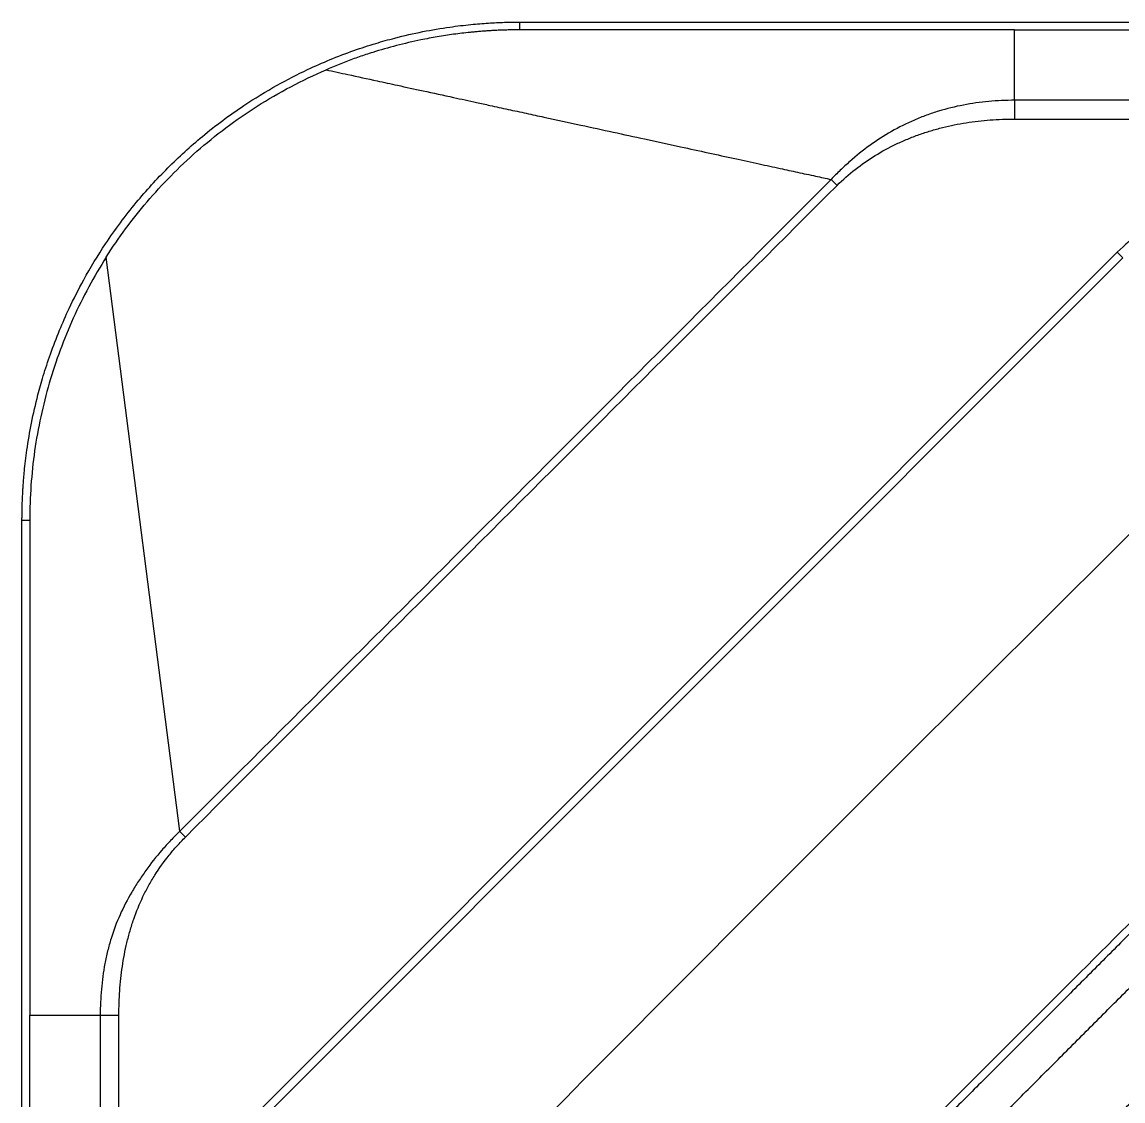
# Model space of a CAD drawing. Header units: inches. Extents: x 2 to 86, y -22 to 129.
# Drawn here: x 2.37 to 15.38, y 72.33 to 85.07 of the extents above; entities that cross this region are included whole.
import ezdxf

# ---------------------------------------------------------------- set-up
doc = ezdxf.new("R2010")
doc.units = ezdxf.units.IN
doc.header["$MEASUREMENT"] = 0
doc.layers.add('1', color=4, linetype='Continuous')
doc.layers.add('BDIM_CYAN', color=4, linetype='Continuous')

# ---------------------------------------------------------------- blocks, each defined once
blk = doc.blocks.new('2020 HS PILLOW')
at = {"layer": '1', "color": 2}
for points, knots in [([(5.803, -0.009), (4.052, -0.005), (0.184, 0.005), (-3.685, -0.004), (-5.803, -0.009)], [0, 0, 0, 0, 0.452479, 1, 1, 1, 1]), ([(5.803, -0.013), (5.576, -0.012), (5.121, -0.01), (4.438, -0.007), (3.755, -0.005), (3.072, -0.003), (2.39, -0.002), (1.707, -0.001), (1.024, 0), (0.341, 0), (-0.341, 0), (-1.024, 0), (-1.707, -0.001), (-2.39, -0.002), (-3.072, -0.003), (-3.755, -0.005), (-4.438, -0.007), (-5.121, -0.01), (-5.576, -0.012), (-5.803, -0.013)], [0, 0, 0, 0, 0.058824, 0.117648, 0.176472, 0.235295, 0.294119, 0.352942, 0.411765, 0.470588, 0.529412, 0.588235, 0.647058, 0.705881, 0.764705, 0.823528, 0.882352, 0.941176, 1, 1, 1, 1]), ([(-5.111, -0.993), (-5.012, -0.992), (-4.816, -0.99), (-4.521, -0.987), (-4.226, -0.985), (-3.929, -0.983), (-3.632, -0.98), (-3.334, -0.978), (-3.035, -0.977), (-2.735, -0.975), (-2.434, -0.973), (-2.133, -0.972), (-1.83, -0.971), (-1.527, -0.97), (-1.223, -0.969), (-0.919, -0.968), (-0.613, -0.968), (-0.307, -0.968), (0.091, -0.968), (0.579, -0.968), (1.155, -0.969), (1.729, -0.97), (2.3, -0.973), (2.867, -0.976), (3.432, -0.979), (3.994, -0.983), (4.553, -0.988), (4.925, -0.991), (5.111, -0.993)], [0, 0, 0, 0, 0.028776, 0.057631, 0.086566, 0.11558, 0.144673, 0.173846, 0.203098, 0.232429, 0.26184, 0.291331, 0.320902, 0.350552, 0.380282, 0.410091, 0.439981, 0.46995, 0.5, 0.556693, 0.613101, 0.669223, 0.725062, 0.780616, 0.835887, 0.890874, 0.945579, 1, 1, 1, 1]), ([(5.11, -1.442), (5.013, -1.441), (4.818, -1.439), (4.526, -1.437), (4.234, -1.435), (3.942, -1.432), (3.65, -1.43), (3.358, -1.428), (3.066, -1.427), (2.774, -1.425), (2.482, -1.424), (2.19, -1.423), (1.898, -1.421), (1.606, -1.42), (1.314, -1.42), (1.022, -1.419), (0.73, -1.419), (0.438, -1.418), (0.146, -1.418), (-0.146, -1.418), (-0.438, -1.418), (-0.73, -1.419), (-1.022, -1.419), (-1.314, -1.42), (-1.606, -1.42), (-1.898, -1.421), (-2.19, -1.423), (-2.482, -1.424), (-2.774, -1.425), (-3.066, -1.427), (-3.358, -1.428), (-3.65, -1.43), (-3.942, -1.432), (-4.234, -1.435), (-4.526, -1.437), (-4.818, -1.439), (-5.013, -1.441), (-5.11, -1.442)], [0, 0, 0, 0, 0.028576, 0.05715, 0.085725, 0.114298, 0.142871, 0.171443, 0.200015, 0.228587, 0.257158, 0.285728, 0.314298, 0.342868, 0.371438, 0.400008, 0.428577, 0.457146, 0.485715, 0.514285, 0.542854, 0.571423, 0.599992, 0.628562, 0.657132, 0.685702, 0.714272, 0.742842, 0.771413, 0.799985, 0.828557, 0.857129, 0.885702, 0.914275, 0.94285, 0.971424, 1, 1, 1, 1]), ([(-5.077, -4.758), (-3.411, -4.763), (-0.026, -4.774), (3.358, -4.763), (5.077, -4.758)], [0, 0, 0, 0, 0.492188, 1, 1, 1, 1])]:
    blk.add_open_spline(points, degree=3, knots=knots, dxfattribs=at)
blk = doc.blocks.new('2020 RHYTHM')
at = {"layer": '1', "color": 4}
for p, q in [((5.882, 84.082), (78.2, 84.082)), ((0, 5.882), (0, 78.2))]:
    blk.add_line(p, q, dxfattribs=at)
blk.add_open_spline([(0, 78.2), (0, 78.216), (0, 78.248), (0.001, 78.297), (0.002, 78.347), (0.003, 78.397), (0.005, 78.449), (0.008, 78.501), (0.011, 78.555), (0.014, 78.609), (0.018, 78.664), (0.023, 78.72), (0.034, 78.841), (0.059, 79.051), (0.111, 79.352), (0.177, 79.644), (0.253, 79.915), (0.337, 80.17), (0.439, 80.436), (0.568, 80.73), (0.743, 81.074), (1.001, 81.498), (1.331, 81.942), (1.717, 82.365), (2.14, 82.751), (2.575, 83.075), (2.996, 83.331), (3.339, 83.508), (3.643, 83.642), (3.911, 83.745), (4.167, 83.828), (4.438, 83.904), (4.73, 83.971), (5.031, 84.022), (5.256, 84.049), (5.408, 84.063), (5.509, 84.07), (5.606, 84.076), (5.701, 84.079), (5.792, 84.082), (5.852, 84.082), (5.882, 84.082)], degree=3, knots=[0, 0, 0, 0, 0.005158, 0.010421, 0.015791, 0.021266, 0.026847, 0.032533, 0.038326, 0.044224, 0.050228, 0.056338, 0.062554, 0.089601, 0.124887, 0.161667, 0.186877, 0.216224, 0.249035, 0.279294, 0.320464, 0.374224, 0.440167, 0.5, 0.559832, 0.625775, 0.675957, 0.719703, 0.750965, 0.783776, 0.813123, 0.838333, 0.875114, 0.9104, 0.937447, 0.948761, 0.95972, 0.970323, 0.980571, 0.990463, 1, 1, 1, 1], dxfattribs=at)
at = {"layer": 'BDIM_CYAN', "color": 3}
for p, q in [((5.882, 83.991), (5.882, 84.082)), ((11.728, 83.991), (5.882, 83.991)), ((11.728, 83.991), (72.354, 83.991)), ((72.354, 83.158), (11.728, 83.158)), ((11.727, 82.937), (72.354, 82.937)), ((1.864, 74.525), (0.996, 81.307)), ((12.941, 81.364), (2.718, 71.141)), ((2.785, 71.074), (13.008, 81.297)), ((0, 78.2), (0.091, 78.2)), ((0.091, 78.2), (0.091, 72.354)), ((1.864, 74.524), (1.864, 74.524)), ((1.864, 74.525), (1.864, 74.524)), ((0.091, 11.728), (0.091, 72.354)), ((0.924, 72.354), (0.924, 11.728)), ((1.145, 11.727), (1.145, 72.354))]:
    blk.add_line(p, q, dxfattribs=at)
for points, knots in [([(5.882, 83.99), (5.861, 83.99), (5.821, 83.99), (5.76, 83.989), (5.7, 83.987), (5.641, 83.985), (5.582, 83.983), (5.523, 83.979), (5.465, 83.975), (5.408, 83.971), (5.351, 83.966), (5.248, 83.956), (5.1, 83.938), (4.906, 83.909), (4.68, 83.866), (4.425, 83.806), (4.209, 83.745), (4.064, 83.698), (3.984, 83.671), (3.905, 83.643), (3.826, 83.613), (3.748, 83.583), (3.67, 83.551), (3.618, 83.53), (3.593, 83.519)], [0, 0, 0, 0, 0.025917, 0.051627, 0.077131, 0.102429, 0.127523, 0.152415, 0.177107, 0.201602, 0.225903, 0.25001, 0.333169, 0.416464, 0.500009, 0.626296, 0.749992, 0.785685, 0.821377, 0.857073, 0.892777, 0.928494, 0.964233, 1, 1, 1, 1]), ([(11.728, 83.158), (11.728, 83.351), (11.728, 83.514), (11.728, 83.789), (11.728, 83.901), (11.728, 83.991)], [0, 0, 0, 0, 0.5, 0.5, 1, 1, 1, 1]), ([(0.996, 81.307), (1.14, 81.534), (1.38, 81.859), (1.753, 82.266), (2.061, 82.558), (2.403, 82.836), (2.898, 83.179), (3.309, 83.396), (3.593, 83.519)], [0, 0, 0, 0, 0.25, 0.375, 0.5, 0.625, 0.75, 1, 1, 1, 1]), ([(3.593, 83.519), (3.679, 83.5), (3.879, 83.456), (4.161, 83.395), (4.457, 83.331), (4.758, 83.266), (5.069, 83.198), (5.333, 83.141), (5.548, 83.094), (5.743, 83.051), (5.956, 83.005), (6.243, 82.943), (6.585, 82.869), (6.982, 82.783), (7.374, 82.697), (7.749, 82.616), (8.105, 82.539), (8.415, 82.471), (8.698, 82.41), (8.944, 82.356), (9.166, 82.308), (9.367, 82.265), (9.499, 82.236), (9.559, 82.223)], [0, 0, 0, 0, 0.043299, 0.100929, 0.14152, 0.191976, 0.252321, 0.298156, 0.324413, 0.360442, 0.396505, 0.431346, 0.504643, 0.568484, 0.630803, 0.702064, 0.756964, 0.809724, 0.857893, 0.899352, 0.933589, 0.969413, 1, 1, 1, 1]), ([(11.728, 83.158), (11.677, 83.158), (11.625, 83.157), (11.523, 83.152), (11.473, 83.149), (11.321, 83.135), (11.222, 83.121), (11.024, 83.083), (10.927, 83.059), (10.782, 83.015), (10.734, 82.999), (10.663, 82.973), (10.639, 82.963), (10.591, 82.945), (10.568, 82.935), (10.451, 82.884), (10.36, 82.839), (10.185, 82.739), (10.1, 82.684), (9.936, 82.566), (9.857, 82.503), (9.742, 82.401), (9.704, 82.367), (9.63, 82.296), (9.594, 82.26), (9.559, 82.223)], [0, 0, 0, 0, 0.0625, 0.0625, 0.125, 0.125, 0.25, 0.25, 0.375, 0.375, 0.4375, 0.4375, 0.46875, 0.46875, 0.5, 0.5, 0.625, 0.625, 0.75, 0.75, 0.875, 0.875, 0.9375, 0.9375, 1, 1, 1, 1]), ([(11.728, 83.158), (11.728, 83.147), (11.728, 83.134), (11.728, 83.103), (11.728, 83.085), (11.728, 83.047), (11.728, 83.026), (11.728, 82.982), (11.727, 82.96), (11.727, 82.937)], [0, 0, 0, 0, 0.25, 0.25, 0.5, 0.5, 0.75, 0.75, 1, 1, 1, 1]), ([(9.63, 82.152), (9.698, 82.221), (9.771, 82.284), (9.921, 82.401), (9.999, 82.455), (10.161, 82.555), (10.246, 82.601), (10.376, 82.663), (10.42, 82.682), (10.51, 82.719), (10.555, 82.737), (10.646, 82.769), (10.691, 82.784), (10.783, 82.812), (10.83, 82.825), (10.969, 82.86), (11.062, 82.879), (11.25, 82.908), (11.345, 82.919), (11.535, 82.934), (11.631, 82.937), (11.727, 82.937)], [0, 0, 0, 0, 0.125, 0.125, 0.25, 0.25, 0.375, 0.375, 0.4375, 0.4375, 0.5, 0.5, 0.5625, 0.5625, 0.625, 0.625, 0.75, 0.75, 0.875, 0.875, 1, 1, 1, 1]), ([(9.559, 82.223), (8.278, 80.939), (6.996, 79.655), (4.43, 77.089), (3.147, 75.807), (1.864, 74.525)], [0, 0, 0, 0, 0.5, 0.5, 1, 1, 1, 1]), ([(1.931, 74.457), (3.213, 75.741), (4.496, 77.024), (7.062, 79.589), (8.345, 80.871), (9.63, 82.152)], [0, 0, 0, 0, 0.5, 0.5, 1, 1, 1, 1]), ([(14.293, 81.915), (14.23, 81.915), (14.105, 81.91), (13.981, 81.893), (13.889, 81.875), (13.858, 81.868), (13.797, 81.853), (13.767, 81.845), (13.677, 81.819), (13.619, 81.798), (13.503, 81.752), (13.447, 81.725), (13.363, 81.681), (13.336, 81.666), (13.282, 81.634), (13.256, 81.618), (13.126, 81.532), (13.03, 81.453), (12.941, 81.364)], [0, 0, 0, 0, 0.125, 0.25, 0.25, 0.3125, 0.3125, 0.375, 0.375, 0.5, 0.5, 0.625, 0.625, 0.6875, 0.6875, 0.75, 0.75, 1, 1, 1, 1]), ([(0.996, 81.307), (0.849, 81.076), (0.719, 80.835), (0.494, 80.337), (0.399, 80.081), (0.246, 79.556), (0.188, 79.288), (0.111, 78.747), (0.092, 78.474), (0.092, 78.2)], [0, 0, 0, 0, 0.25, 0.25, 0.5, 0.5, 0.75, 0.75, 1, 1, 1, 1]), ([(14.426, 74.778), (13.999, 74.352), (13.572, 73.925), (12.717, 73.072), (12.29, 72.645), (11.009, 71.365), (10.156, 70.511), (9.303, 69.656)], [0, 0, 0, 0, 0.25, 0.25, 0.5, 0.5, 1, 1, 1, 1]), ([(1.864, 74.524), (1.859, 74.52), (1.855, 74.516), (1.845, 74.507), (1.832, 74.493), (1.818, 74.48), (1.791, 74.453), (1.773, 74.434), (1.72, 74.379), (1.686, 74.341), (1.586, 74.226), (1.523, 74.146), (1.434, 74.021), (1.405, 73.979), (1.363, 73.915), (1.349, 73.894), (1.322, 73.851), (1.309, 73.829), (1.245, 73.72), (1.199, 73.631), (1.117, 73.448), (1.082, 73.354), (1.037, 73.21), (1.024, 73.162), (1, 73.063), (0.989, 73.013), (0.96, 72.862), (0.947, 72.761), (0.929, 72.559), (0.924, 72.457), (0.924, 72.354)], [0, 0, 0, 0, 0.007813, 0.007813, 0.015625, 0.03125, 0.03125, 0.0625, 0.0625, 0.125, 0.125, 0.25, 0.25, 0.3125, 0.3125, 0.34375, 0.34375, 0.375, 0.375, 0.5, 0.5, 0.625, 0.625, 0.6875, 0.6875, 0.75, 0.75, 0.875, 0.875, 1, 1, 1, 1]), ([(1.145, 72.354), (1.145, 72.451), (1.148, 72.547), (1.162, 72.738), (1.172, 72.833), (1.2, 73.022), (1.217, 73.116), (1.251, 73.257), (1.263, 73.303), (1.29, 73.396), (1.304, 73.442), (1.352, 73.579), (1.388, 73.667), (1.45, 73.798), (1.472, 73.84), (1.519, 73.925), (1.544, 73.967), (1.621, 74.089), (1.677, 74.167), (1.768, 74.279), (1.799, 74.316), (1.864, 74.388), (1.897, 74.423), (1.931, 74.457)], [0, 0, 0, 0, 0.125, 0.125, 0.25, 0.25, 0.375, 0.375, 0.4375, 0.4375, 0.5, 0.5, 0.625, 0.625, 0.6875, 0.6875, 0.75, 0.75, 0.875, 0.875, 0.9375, 0.9375, 1, 1, 1, 1]), ([(1.864, 74.524), (1.875, 74.514), (1.886, 74.503), (1.908, 74.48), (1.92, 74.469), (1.931, 74.457)], [0, 0, 0, 0, 0.5, 0.5, 1, 1, 1, 1]), ([(0.091, 72.354), (0.191, 72.354), (0.312, 72.354), (0.591, 72.354), (0.75, 72.354), (0.924, 72.354)], [0, 0, 0, 0, 0.5, 0.5, 1, 1, 1, 1]), ([(0.924, 72.354), (0.935, 72.354), (0.948, 72.354), (0.979, 72.354), (0.997, 72.354), (1.035, 72.354), (1.056, 72.354), (1.1, 72.354), (1.122, 72.354), (1.145, 72.354)], [0, 0, 0, 0, 0.25, 0.25, 0.5, 0.5, 0.75, 0.75, 1, 1, 1, 1])]:
    blk.add_open_spline(points, degree=3, knots=knots, dxfattribs=at)
for points in [[(9.559, 82.223), (9.582, 82.201), (9.606, 82.176), (9.63, 82.152)], [(13.008, 81.297), (12.987, 81.318), (12.964, 81.341), (12.941, 81.364)]]:
    blk.add_open_spline(points, degree=3, dxfattribs=at)
at = {"layer": '1', "color": 3, "xscale": -0.9999999999999998, "rotation": 225}
blk.add_blockref('2020 HS PILLOW', (12.926, 71.146), dxfattribs=at)

msp = doc.modelspace()

# ---------------------------------------------------------------- block references
msp.add_blockref('2020 RHYTHM', (2.373, 0.985))

doc.saveas('drawing.dxf')
